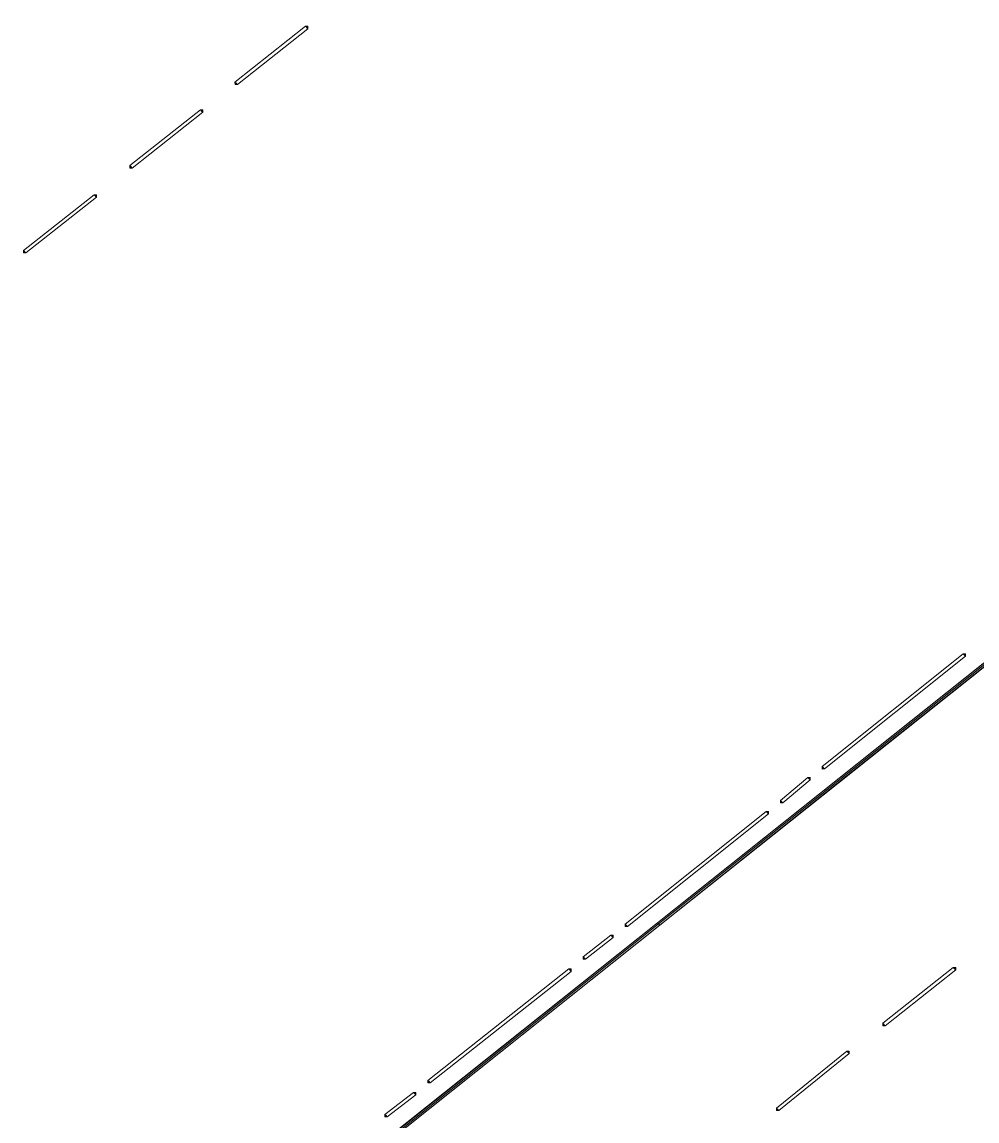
# Model space of a CAD drawing. Header units: inches. Extents: x -5728 to 15181, y 9834 to 15140.
# Drawn here: x 3101 to 3737, y 13182 to 13913 of the extents above; entities that cross this region are included whole.
import ezdxf

# ---------------------------------------------------------------- set-up
doc = ezdxf.new("R2010")
doc.units = ezdxf.units.IN
doc.header["$MEASUREMENT"] = 0
doc.linetypes.add('IMPORT-DASHEDX2 _4_', pattern=[0.1125, 0.075, -0.0375])
for name, color, linetype, lineweight in [('PDF_Geometry', 1, 'Continuous', 9), ('PDF_Solid Fills', 1, 'Continuous', 9), ('site plan converted for PDF_dwg', 1, 'Continuous', 9)]:
    doc.layers.add(name, color=color, linetype=linetype, lineweight=lineweight)

# ---------------------------------------------------------------- blocks, each defined once
blk = doc.blocks.new('site plan converted for PDF_dwg-1480341-SITE PLAN')
at = {"layer": 'PDF_Solid Fills'}
for points in [[(1404.12, 3453.8), (3516.92, 5113.8), (1403.32, 3454.6)], [(1404.92, 3453), (3516.92, 5113.8), (1404.12, 3453.8)], [(1404.92, 3453), (3518.52, 5113.8), (3516.92, 5113.8), (1521.47, 3544.65)], [(1404.92, 3453), (3519.32, 5113), (3518.52, 5113.8), (1521.47, 3544.58)], [(1174.52, 4051.4), (1172.92, 4053), (1174.52, 4053)], [(1125.72, 4014.6), (1125.72, 4016.2), (1127.32, 4014.6)], [(1104.12, 3996.2), (1102.52, 3997.8), (1104.12, 3997.8)], [(1055.32, 3959.4), (1055.32, 3961), (1056.92, 3959.4)], [(1032.92, 3940.2), (1031.32, 3941.8), (1032.92, 3941.8)], [(984.12, 3903.4), (984.12, 3905), (985.72, 3903.4)], [(1609.72, 3630.6), (1608.12, 3632.2), (1609.72, 3632.2)], [(1513.72, 3556.2), (1513.72, 3557.8), (1515.32, 3556.2)], [(1505.72, 3549), (1504.12, 3550.6), (1505.72, 3550.6)], [(1485.72, 3533.8), (1485.72, 3535.4), (1487.32, 3533.8)], [(1477.72, 3526.6), (1476.12, 3528.2), (1477.72, 3528.2)], [(124.12, 2448.2), (124.12, 2449.8), (1403.32, 3454.6), (374.9, 2645.5)], [(124.92, 2447.4), (1403.32, 3454.6), (124.12, 2448.2)], [(124.92, 2447.4), (1404.12, 3453.8), (1403.32, 3454.6), (376.35, 2645.49)], [(124.92, 2447.4), (1404.92, 3453), (1404.12, 3453.8), (376.7, 2645.49)], [(1381.72, 3452.2), (1381.72, 3453.8), (1383.32, 3452.2)], [(1373.72, 3445), (1372.12, 3446.6), (1373.72, 3446.6)], [(1353.72, 3430.6), (1353.72, 3432.2), (1355.32, 3430.6)], [(1345.72, 3422.6), (1344.12, 3424.2), (1345.72, 3424.2)], [(1601.72, 3421.8), (1600.12, 3423.4), (1601.72, 3423.4)], [(1552.92, 3385), (1552.92, 3386.6), (1554.52, 3385)], [(1530.52, 3366.6), (1528.92, 3368.2), (1530.52, 3368.2)], [(1249.72, 3349), (1249.72, 3350.6), (1251.32, 3349)], [(1241.72, 3341), (1240.12, 3342.6), (1241.72, 3342.6)], [(1481.72, 3329), (1481.72, 3330.6), (1483.32, 3329)], [(1220.92, 3326.6), (1220.92, 3328.2), (1222.52, 3326.6)]]:
    blk.add_hatch(color=147, dxfattribs=at).paths.add_polyline_path(points, flags=0)
at = {"layer": 'PDF_Geometry', "color": 147, "flags": 128}
for points in [[(3518.52, 5113.8), (3519.32, 5113), (1404.92, 3453), (1404.12, 3453.8), (1403.32, 3454.6), (1404.12, 3453.8), (1403.32, 3454.6), (3516.92, 5113.8)], [(1172.92, 4053), (1125.72, 4016.2), (1126.52, 4015.4), (1127.32, 4014.6), (1174.52, 4051.4), (1173.72, 4052.2), (1172.92, 4053), (1174.52, 4053), (1174.52, 4051.4)], [(1127.32, 4014.6), (1125.72, 4014.6), (1125.72, 4016.2)], [(1102.52, 3997.8), (1055.32, 3961), (1056.12, 3960.2), (1056.92, 3959.4), (1104.12, 3996.2), (1103.32, 3997), (1102.52, 3997.8), (1104.12, 3997.8), (1104.12, 3996.2)], [(1056.92, 3959.4), (1055.32, 3959.4), (1055.32, 3961)], [(1031.32, 3941.8), (984.12, 3905), (984.92, 3904.2), (985.72, 3903.4), (1032.92, 3940.2), (1032.12, 3941), (1031.32, 3941.8), (1032.92, 3941.8), (1032.92, 3940.2)], [(985.72, 3903.4), (984.12, 3903.4), (984.12, 3905)], [(1608.12, 3632.2), (1513.72, 3557.8), (1514.52, 3557), (1515.32, 3556.2), (1609.72, 3630.6), (1608.92, 3631.4), (1608.12, 3632.2), (1609.72, 3632.2), (1609.72, 3630.6)], [(1515.32, 3556.2), (1513.72, 3556.2), (1513.72, 3557.8)], [(1504.12, 3550.6), (1485.72, 3535.4), (1486.52, 3534.6), (1487.32, 3533.8), (1505.72, 3549), (1504.92, 3549.8), (1504.12, 3550.6), (1505.72, 3550.6), (1505.72, 3549)], [(1487.32, 3533.8), (1485.72, 3533.8), (1485.72, 3535.4)], [(1476.12, 3528.2), (1381.72, 3453.8), (1382.52, 3453), (1383.32, 3452.2), (1477.72, 3526.6), (1476.92, 3527.4), (1476.12, 3528.2), (1477.72, 3528.2), (1477.72, 3526.6)], [(124.92, 2447.4), (1404.92, 3453), (1404.12, 3453.8), (1403.32, 3454.6), (124.12, 2449.8)], [(1383.32, 3452.2), (1381.72, 3452.2), (1381.72, 3453.8)], [(1372.12, 3446.6), (1353.72, 3432.2), (1354.52, 3431.4), (1355.32, 3430.6), (1373.72, 3445), (1372.92, 3445.8), (1372.12, 3446.6), (1373.72, 3446.6), (1373.72, 3445)], [(1355.32, 3430.6), (1353.72, 3430.6), (1353.72, 3432.2)], [(1344.12, 3424.2), (1249.72, 3350.6), (1250.52, 3349.8), (1251.32, 3349), (1345.72, 3422.6), (1344.92, 3423.4), (1344.12, 3424.2), (1345.72, 3424.2), (1345.72, 3422.6)], [(1600.12, 3423.4), (1552.92, 3386.6), (1553.72, 3385.8), (1554.52, 3385), (1601.72, 3421.8), (1600.92, 3422.6), (1600.12, 3423.4), (1601.72, 3423.4), (1601.72, 3421.8)], [(1554.52, 3385), (1552.92, 3385), (1552.92, 3386.6)], [(1528.92, 3368.2), (1481.72, 3330.6), (1482.52, 3329.8), (1483.32, 3329), (1530.52, 3366.6), (1529.72, 3367.4), (1528.92, 3368.2), (1530.52, 3368.2), (1530.52, 3366.6)], [(1251.32, 3349), (1249.72, 3349), (1249.72, 3350.6)], [(1240.12, 3342.6), (1220.92, 3328.2), (1221.72, 3327.4), (1222.52, 3326.6), (1241.72, 3341), (1240.92, 3341.8), (1240.12, 3342.6), (1241.72, 3342.6), (1241.72, 3341)], [(1483.32, 3329), (1481.72, 3329), (1481.72, 3330.6)], [(1222.52, 3326.6), (1220.92, 3326.6), (1220.92, 3328.2)]]:
    blk.add_lwpolyline(points, dxfattribs=at)
at = {"layer": 'PDF_Solid Fills', "color": 147}
for p, q in [((3516.92, 5113.8), (1403.32, 3454.6)), ((1404.12, 3453.8), (3516.92, 5113.8)), ((3516.92, 5113.8), (1404.12, 3453.8)), ((1404.92, 3453), (3516.92, 5113.8)), ((1404.92, 3453), (3518.52, 5113.8)), ((1404.92, 3453), (3519.32, 5113)), ((3516.92, 5113.8), (1521.47, 3544.65)), ((3518.52, 5113.8), (1521.47, 3544.58)), ((1174.52, 4051.4), (1172.92, 4053)), ((1172.92, 4053), (1174.52, 4053)), ((1174.52, 4053), (1174.52, 4051.4)), ((1125.72, 4014.6), (1125.72, 4016.2)), ((1125.72, 4016.2), (1127.32, 4014.6)), ((1127.32, 4014.6), (1125.72, 4014.6)), ((1104.12, 3996.2), (1102.52, 3997.8)), ((1102.52, 3997.8), (1104.12, 3997.8)), ((1104.12, 3997.8), (1104.12, 3996.2)), ((1055.32, 3959.4), (1055.32, 3961)), ((1055.32, 3961), (1056.92, 3959.4)), ((1056.92, 3959.4), (1055.32, 3959.4)), ((1032.92, 3940.2), (1031.32, 3941.8)), ((1031.32, 3941.8), (1032.92, 3941.8)), ((1032.92, 3941.8), (1032.92, 3940.2)), ((984.12, 3903.4), (984.12, 3905)), ((984.12, 3905), (985.72, 3903.4)), ((985.72, 3903.4), (984.12, 3903.4)), ((1609.72, 3630.6), (1608.12, 3632.2)), ((1608.12, 3632.2), (1609.72, 3632.2)), ((1609.72, 3632.2), (1609.72, 3630.6)), ((1513.72, 3556.2), (1513.72, 3557.8)), ((1513.72, 3557.8), (1515.32, 3556.2)), ((1505.72, 3549), (1504.12, 3550.6)), ((1504.12, 3550.6), (1505.72, 3550.6)), ((1505.72, 3550.6), (1505.72, 3549)), ((1515.32, 3556.2), (1513.72, 3556.2)), ((1521.47, 3544.65), (1404.92, 3453)), ((1521.47, 3544.58), (1404.92, 3453)), ((1485.72, 3533.8), (1485.72, 3535.4)), ((1485.72, 3535.4), (1487.32, 3533.8)), ((1477.72, 3526.6), (1476.12, 3528.2)), ((1476.12, 3528.2), (1477.72, 3528.2)), ((1477.72, 3528.2), (1477.72, 3526.6)), ((1487.32, 3533.8), (1485.72, 3533.8)), ((124.12, 2449.8), (1403.32, 3454.6)), ((1403.32, 3454.6), (124.12, 2448.2)), ((124.92, 2447.4), (1403.32, 3454.6)), ((1403.32, 3454.6), (374.9, 2645.5)), ((1403.32, 3454.6), (376.35, 2645.49)), ((1404.12, 3453.8), (1403.32, 3454.6)), ((1403.32, 3454.6), (1404.12, 3453.8)), ((124.92, 2447.4), (1404.12, 3453.8)), ((124.92, 2447.4), (1404.92, 3453)), ((1404.12, 3453.8), (376.7, 2645.49)), ((1381.72, 3452.2), (1381.72, 3453.8)), ((1381.72, 3453.8), (1383.32, 3452.2)), ((1383.32, 3452.2), (1381.72, 3452.2)), ((1404.92, 3453), (1404.12, 3453.8)), ((1404.12, 3453.8), (1404.92, 3453)), ((1373.72, 3445), (1372.12, 3446.6)), ((1372.12, 3446.6), (1373.72, 3446.6)), ((1373.72, 3446.6), (1373.72, 3445)), ((1353.72, 3430.6), (1353.72, 3432.2)), ((1353.72, 3432.2), (1355.32, 3430.6)), ((1355.32, 3430.6), (1353.72, 3430.6)), ((1345.72, 3422.6), (1344.12, 3424.2)), ((1344.12, 3424.2), (1345.72, 3424.2)), ((1345.72, 3424.2), (1345.72, 3422.6)), ((1601.72, 3421.8), (1600.12, 3423.4)), ((1600.12, 3423.4), (1601.72, 3423.4)), ((1601.72, 3423.4), (1601.72, 3421.8)), ((1552.92, 3385), (1552.92, 3386.6)), ((1552.92, 3386.6), (1554.52, 3385)), ((1554.52, 3385), (1552.92, 3385)), ((1530.52, 3366.6), (1528.92, 3368.2)), ((1528.92, 3368.2), (1530.52, 3368.2)), ((1530.52, 3368.2), (1530.52, 3366.6)), ((1249.72, 3349), (1249.72, 3350.6)), ((1249.72, 3350.6), (1251.32, 3349)), ((1251.32, 3349), (1249.72, 3349)), ((1241.72, 3341), (1240.12, 3342.6)), ((1240.12, 3342.6), (1241.72, 3342.6)), ((1241.72, 3342.6), (1241.72, 3341)), ((1481.72, 3329), (1481.72, 3330.6)), ((1481.72, 3330.6), (1483.32, 3329)), ((1220.92, 3326.6), (1220.92, 3328.2)), ((1220.92, 3328.2), (1222.52, 3326.6)), ((1222.52, 3326.6), (1220.92, 3326.6)), ((1483.32, 3329), (1481.72, 3329))]:
    blk.add_line(p, q, dxfattribs=at)

msp = doc.modelspace()

# ---------------------------------------------------------------- block references
at = {"layer": 'site plan converted for PDF_dwg', "color": 147, "linetype": 'IMPORT-DASHEDX2 _4_', "rotation": 0.383349167194431}
msp.add_blockref('site plan converted for PDF_dwg-1480341-SITE PLAN', (2144.04, 9849.68), dxfattribs=at)

doc.saveas('drawing.dxf')
